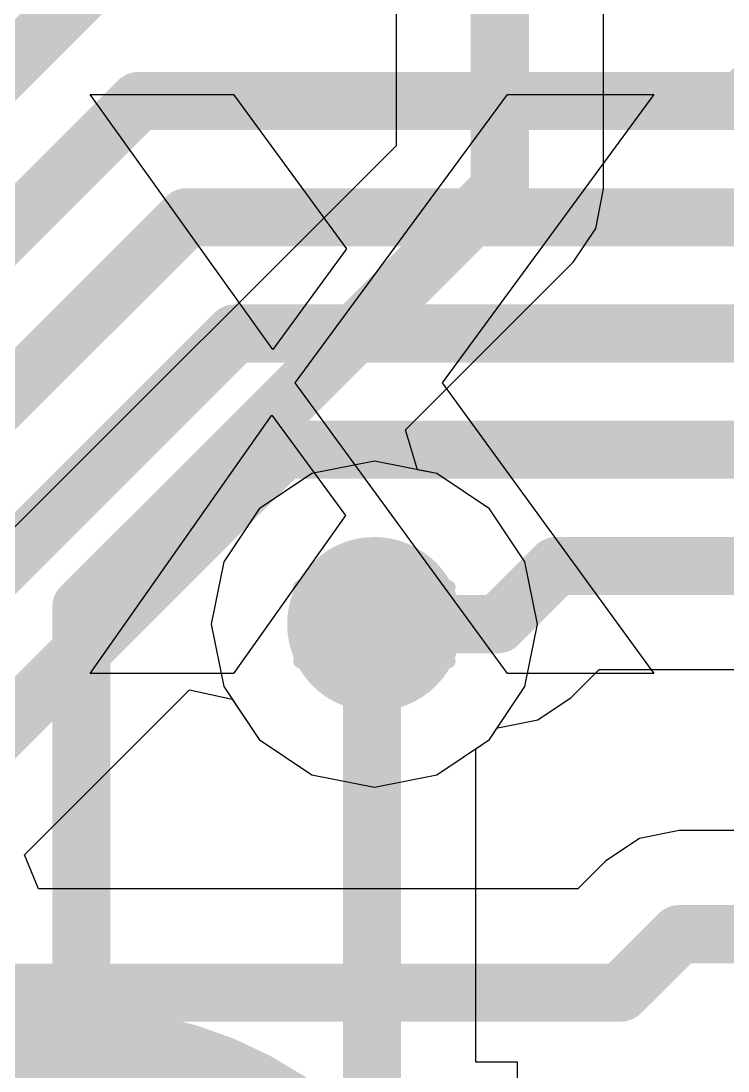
# Model space of a CAD drawing. Header units: millimetres. Extents: x 5 to 399, y 5 to 287.
# Drawn here: x 224.144 to 226.576, y 130.906 to 134.519 of the extents above; entities that cross this region are included whole.
import ezdxf

# ---------------------------------------------------------------- set-up
doc = ezdxf.new("R2010")
doc.units = ezdxf.units.MM
for name, color, linetype in [('BottomLayer', 5, 'Continuous'), ('BottomOverlay', 54, 'Continuous'), ('BottomPaste', 16, 'Continuous'), ('BottomSolder', 6, 'Continuous'), ('DrillDrawing', 1, 'Continuous'), ('DrillGuide', 244, 'Continuous'), ('MidLayer1', 16, 'Continuous'), ('MidLayer2', 76, 'Continuous'), ('MultiLayer', 9, 'Continuous'), ('TopLayer', 1, 'Continuous'), ('TopOverlay', 2, 'Continuous'), ('ViaHoleLayer', 16, 'Continuous')]:
    doc.layers.add(name, color=color, linetype=linetype)

# ---------------------------------------------------------------- blocks, each defined once
blk = doc.blocks.new('TP1_5MM_B_98')
at = {"layer": 'BottomLayer', "const_width": 0.75}
blk.add_lwpolyline([(-0.375, 0, 1), (0.375, 0, 1)], format="xyb", close=True, dxfattribs=at)
at = {"layer": 'BottomOverlay'}
for points, const_width in [([(1.27, 0, 1), (-1.27, 0, 1)], 0.254), ([(-1.3335, 0, 1), (-1.2065, 0, 1)], 0.127), ([(1.2065, 0, 1), (1.3335, 0, 1)], 0.127)]:
    blk.add_lwpolyline(points, format="xyb", close=True, dxfattribs=dict(at, const_width=const_width))
at = {"layer": 'BottomPaste', "const_width": 0.75}
blk.add_lwpolyline([(-0.375, 0, 1), (0.375, 0, 1)], format="xyb", close=True, dxfattribs=at)
at = {"layer": 'BottomSolder', "const_width": 0.75}
blk.add_lwpolyline([(-0.375, 0, 1), (0.375, 0, 1)], format="xyb", close=True, dxfattribs=at)

msp = doc.modelspace()

# ---------------------------------------------------------------- linework, layer by layer
at = {"layer": 'BottomLayer'}
for p, q in [((226.0369, 132.1915), (226.1328, 132.2873)), ((226.1328, 132.2873), (227.2868, 132.2873)), ((224.1558, 131.6502), (224.7237, 132.2181)), ((224.7237, 132.2181), (224.8705, 132.1853)), ((224.8705, 132.1853), (224.9627, 132.0473)), ((225.9212, 132.1141), (226.0369, 132.1915)), ((225.7846, 132.0869), (225.9212, 132.1141)), ((225.7557, 132.0473), (225.7822, 132.0869)), ((225.7822, 132.0869), (225.7846, 132.0869)), ((224.9627, 132.0473), (225.1446, 131.9257)), ((225.5738, 131.9257), (225.7557, 132.0473)), ((225.1446, 131.9257), (225.3592, 131.883)), ((225.3592, 131.883), (225.5738, 131.9257)), ((226.2709, 131.7067), (226.1551, 131.6293)), ((226.4075, 131.7339), (226.2709, 131.7067)), ((227.4848, 131.7339), (226.4075, 131.7339)), ((224.2044, 131.5329), (224.1558, 131.6502)), ((226.1551, 131.6293), (226.0587, 131.5329)), ((226.0587, 131.5329), (224.2044, 131.5329))]:
    msp.add_line(p, q, dxfattribs=at)
at = {"layer": 'BottomLayer', "const_width": 0.2}
for points in [[(226.6241, 134.2442), (232.1664, 139.7865)], [(222.4484, 132.7102), (224.3824, 134.6442)], [(222.6141, 132.3102), (224.5481, 134.2442)], [(224.5481, 134.2442), (226.6241, 134.2442)], [(222.7797, 131.9102), (224.7137, 133.8442)], [(224.7137, 133.8442), (226.7898, 133.8442)], [(222.9454, 131.5102), (224.8794, 133.4442)], [(224.8794, 133.4442), (226.9554, 133.4442)], [(223.1111, 131.1102), (225.0451, 133.0442)], [(225.0451, 133.0442), (227.1211, 133.0442)], [(225.7846, 132.4438), (225.985, 132.6442)], [(225.985, 132.6442), (227.2868, 132.6442)], [(225.3592, 132.4438), (225.7846, 132.4438)], [(226.2065, 131.176), (226.4075, 131.377)], [(226.4075, 131.377), (227.5419, 131.377)], [(223.7426, 131.176), (226.2065, 131.176)]]:
    msp.add_lwpolyline(points, dxfattribs=at)
at = {"layer": 'BottomLayer'}
for points, const_width in [([(224.4981, 134.2442, 1), (224.5981, 134.2442, 1)], 0.1), ([(224.4981, 134.2442, 1), (224.5981, 134.2442, 1)], 0.1), ([(226.5741, 134.2442, 1), (226.6741, 134.2442, 1)], 0.1), ([(226.5741, 134.2442, 1), (226.6741, 134.2442, 1)], 0.1), ([(224.6637, 133.8442, 1), (224.7637, 133.8442, 1)], 0.1), ([(224.6637, 133.8442, 1), (224.7637, 133.8442, 1)], 0.1), ([(224.8294, 133.4442, 1), (224.9294, 133.4442, 1)], 0.1), ([(224.8294, 133.4442, 1), (224.9294, 133.4442, 1)], 0.1), ([(224.9951, 133.0442, 1), (225.0951, 133.0442, 1)], 0.1), ([(224.9951, 133.0442, 1), (225.0951, 133.0442, 1)], 0.1), ([(225.2092, 132.4438, 1), (225.5092, 132.4438, 1)], 0.3), ([(225.935, 132.6442, 1), (226.035, 132.6442, 1)], 0.1), ([(225.935, 132.6442, 1), (226.035, 132.6442, 1)], 0.1), ([(225.3092, 132.4438, 1), (225.4092, 132.4438, 1)], 0.1), ([(225.7346, 132.4438, 1), (225.8346, 132.4438, 1)], 0.1), ([(225.7346, 132.4438, 1), (225.8346, 132.4438, 1)], 0.1), ([(226.3575, 131.377, 1), (226.4575, 131.377, 1)], 0.1), ([(226.3575, 131.377, 1), (226.4575, 131.377, 1)], 0.1), ([(226.1565, 131.176, 1), (226.2565, 131.176, 1)], 0.1), ([(226.1565, 131.176, 1), (226.2565, 131.176, 1)], 0.1)]:
    msp.add_lwpolyline(points, format="xyb", close=True, dxfattribs=dict(at, const_width=const_width))
at = {"layer": 'DrillDrawing', "const_width": 0.0508}
for points in [[(225.2322, 132.5708), (225.3592, 132.6978)], [(225.3592, 132.6978), (225.4862, 132.5708)], [(225.283, 132.52), (225.3592, 132.5962)], [(225.3592, 132.5962), (225.4354, 132.52)], [(225.1052, 132.5708), (225.2322, 132.4438)], [(225.1052, 132.5708), (225.2322, 132.5708)], [(225.4862, 132.5708), (225.6132, 132.5708)], [(225.4862, 132.4438), (225.6132, 132.5708)], [(225.2068, 132.52), (225.283, 132.4438)], [(225.2068, 132.52), (225.283, 132.52)], [(225.4354, 132.52), (225.5116, 132.52)], [(225.4354, 132.4438), (225.5116, 132.52)], [(225.1052, 132.3168), (225.2322, 132.4438)], [(225.2068, 132.3676), (225.283, 132.4438)], [(225.4354, 132.4438), (225.5116, 132.3676)], [(225.4862, 132.4438), (225.6132, 132.3168)], [(225.2068, 132.3676), (225.283, 132.3676)], [(225.283, 132.3676), (225.3592, 132.2914)], [(225.3592, 132.2914), (225.4354, 132.3676)], [(225.4354, 132.3676), (225.5116, 132.3676)], [(225.1052, 132.3168), (225.2322, 132.3168)], [(225.2322, 132.3168), (225.3592, 132.1898)], [(225.3592, 132.1898), (225.4862, 132.3168)], [(225.4862, 132.3168), (225.6132, 132.3168)]]:
    msp.add_lwpolyline(points, dxfattribs=at)
at = {"layer": 'DrillDrawing', "const_width": 0.0254}
for points in [[(225.3465, 132.6978, 1), (225.3719, 132.6978, 1)], [(225.3465, 132.6978, 1), (225.3719, 132.6978, 1)], [(225.3465, 132.5962, 1), (225.3719, 132.5962, 1)], [(225.3465, 132.5962, 1), (225.3719, 132.5962, 1)], [(225.0925, 132.5708, 1), (225.1179, 132.5708, 1)], [(225.0925, 132.5708, 1), (225.1179, 132.5708, 1)], [(225.2195, 132.5708, 1), (225.2449, 132.5708, 1)], [(225.2195, 132.5708, 1), (225.2449, 132.5708, 1)], [(225.4735, 132.5708, 1), (225.4989, 132.5708, 1)], [(225.4735, 132.5708, 1), (225.4989, 132.5708, 1)], [(225.6005, 132.5708, 1), (225.6259, 132.5708, 1)], [(225.6005, 132.5708, 1), (225.6259, 132.5708, 1)], [(225.1941, 132.52, 1), (225.2195, 132.52, 1)], [(225.1941, 132.52, 1), (225.2195, 132.52, 1)], [(225.2703, 132.52, 1), (225.2957, 132.52, 1)], [(225.2703, 132.52, 1), (225.2957, 132.52, 1)], [(225.4227, 132.52, 1), (225.4481, 132.52, 1)], [(225.4227, 132.52, 1), (225.4481, 132.52, 1)], [(225.4989, 132.52, 1), (225.5243, 132.52, 1)], [(225.4989, 132.52, 1), (225.5243, 132.52, 1)], [(225.2195, 132.4438, 1), (225.2449, 132.4438, 1)], [(225.2195, 132.4438, 1), (225.2449, 132.4438, 1)], [(225.2703, 132.4438, 1), (225.2957, 132.4438, 1)], [(225.2703, 132.4438, 1), (225.2957, 132.4438, 1)], [(225.4227, 132.4438, 1), (225.4481, 132.4438, 1)], [(225.4227, 132.4438, 1), (225.4481, 132.4438, 1)], [(225.4735, 132.4438, 1), (225.4989, 132.4438, 1)], [(225.4735, 132.4438, 1), (225.4989, 132.4438, 1)], [(225.1941, 132.3676, 1), (225.2195, 132.3676, 1)], [(225.1941, 132.3676, 1), (225.2195, 132.3676, 1)], [(225.2703, 132.3676, 1), (225.2957, 132.3676, 1)], [(225.2703, 132.3676, 1), (225.2957, 132.3676, 1)], [(225.4227, 132.3676, 1), (225.4481, 132.3676, 1)], [(225.4227, 132.3676, 1), (225.4481, 132.3676, 1)], [(225.4989, 132.3676, 1), (225.5243, 132.3676, 1)], [(225.4989, 132.3676, 1), (225.5243, 132.3676, 1)], [(225.0925, 132.3168, 1), (225.1179, 132.3168, 1)], [(225.0925, 132.3168, 1), (225.1179, 132.3168, 1)], [(225.2195, 132.3168, 1), (225.2449, 132.3168, 1)], [(225.2195, 132.3168, 1), (225.2449, 132.3168, 1)], [(225.4735, 132.3168, 1), (225.4989, 132.3168, 1)], [(225.4735, 132.3168, 1), (225.4989, 132.3168, 1)], [(225.6005, 132.3168, 1), (225.6259, 132.3168, 1)], [(225.6005, 132.3168, 1), (225.6259, 132.3168, 1)], [(225.3465, 132.2914, 1), (225.3719, 132.2914, 1)], [(225.3465, 132.2914, 1), (225.3719, 132.2914, 1)], [(225.3465, 132.1898, 1), (225.3719, 132.1898, 1)], [(225.3465, 132.1898, 1), (225.3719, 132.1898, 1)]]:
    msp.add_lwpolyline(points, format="xyb", close=True, dxfattribs=at)
at = {"layer": 'DrillGuide', "const_width": 0.125}
msp.add_lwpolyline([(225.2967, 132.4438, 1), (225.4217, 132.4438, 1)], format="xyb", close=True, dxfattribs=at)
at = {"layer": 'MidLayer1'}
for p, q in [((225.3592, 133.0046), (225.1446, 132.9619)), ((225.5738, 132.9619), (225.3592, 133.0046)), ((225.1446, 132.9619), (224.9627, 132.8403)), ((225.7557, 132.8403), (225.5738, 132.9619)), ((224.9627, 132.8403), (224.8411, 132.6584)), ((225.8773, 132.6584), (225.7557, 132.8403)), ((224.8411, 132.6584), (224.7984, 132.4438)), ((225.92, 132.4438), (225.8773, 132.6584)), ((224.7984, 132.4438), (224.8411, 132.2292)), ((225.8773, 132.2292), (225.92, 132.4438)), ((224.8411, 132.2292), (224.9627, 132.0473)), ((225.7557, 132.0473), (225.8773, 132.2292)), ((224.9627, 132.0473), (225.1446, 131.9257)), ((225.5738, 131.9257), (225.7557, 132.0473)), ((225.1446, 131.9257), (225.3592, 131.883)), ((225.3592, 131.883), (225.5738, 131.9257))]:
    msp.add_line(p, q, dxfattribs=at)
at = {"layer": 'MidLayer1', "const_width": 0.3}
msp.add_lwpolyline([(225.2092, 132.4438, 1), (225.5092, 132.4438, 1)], format="xyb", close=True, dxfattribs=at)
at = {"layer": 'MidLayer2'}
for p, q in [((225.3592, 133.0046), (225.1446, 132.9619)), ((225.5738, 132.9619), (225.3592, 133.0046)), ((225.1446, 132.9619), (224.9627, 132.8403)), ((225.7557, 132.8403), (225.5738, 132.9619)), ((224.9627, 132.8403), (224.8411, 132.6584)), ((225.8773, 132.6584), (225.7557, 132.8403)), ((224.8411, 132.6584), (224.7984, 132.4438)), ((225.92, 132.4438), (225.8773, 132.6584)), ((224.7984, 132.4438), (224.8411, 132.2292)), ((225.8773, 132.2292), (225.92, 132.4438)), ((224.8411, 132.2292), (224.9627, 132.0473)), ((225.7557, 132.0473), (225.8773, 132.2292)), ((224.9627, 132.0473), (225.1446, 131.9257)), ((225.5738, 131.9257), (225.7557, 132.0473)), ((225.1446, 131.9257), (225.3592, 131.883)), ((225.3592, 131.883), (225.5738, 131.9257))]:
    msp.add_line(p, q, dxfattribs=at)
at = {"layer": 'MidLayer2', "const_width": 0.3}
msp.add_lwpolyline([(225.2092, 132.4438, 1), (225.5092, 132.4438, 1)], format="xyb", close=True, dxfattribs=at)
at = {"layer": 'MultiLayer', "const_width": 0.3}
msp.add_lwpolyline([(225.2092, 132.4438, 1), (225.5092, 132.4438, 1)], format="xyb", close=True, dxfattribs=at)
at = {"layer": 'TopLayer'}
for p, q in [((225.4341, 135.2212), (225.4341, 134.0902)), ((226.1479, 133.9424), (226.1479, 135.2212)), ((225.4341, 134.0902), (224.0989, 132.7549)), ((226.1207, 133.8058), (226.1479, 133.9424)), ((226.0433, 133.6901), (226.1207, 133.8058)), ((225.4661, 133.1128), (226.0433, 133.6901)), ((225.5079, 132.975), (225.4661, 133.1128)), ((225.5738, 132.9619), (225.5079, 132.975)), ((225.7557, 132.8403), (225.5738, 132.9619)), ((225.8773, 132.6584), (225.7557, 132.8403)), ((225.92, 132.4438), (225.8773, 132.6584)), ((225.8773, 132.2292), (225.92, 132.4438)), ((225.7557, 132.0473), (225.8773, 132.2292)), ((225.7081, 132.0154), (225.7557, 132.0473)), ((225.7081, 130.9364), (225.7081, 132.0154)), ((225.8512, 130.9364), (225.7081, 130.9364)), ((225.8512, 129.8364), (225.8512, 130.9364))]:
    msp.add_line(p, q, dxfattribs=at)
at = {"layer": 'TopLayer', "const_width": 0.2}
for points in [[(225.791, 133.9424), (225.791, 135.6442)], [(224.3512, 132.5026), (225.791, 133.9424)], [(224.3512, 130.3864), (224.3512, 132.5026)], [(225.3512, 132.4358), (225.3592, 132.4438)], [(225.3512, 130.3864), (225.3512, 132.4358)]]:
    msp.add_lwpolyline(points, dxfattribs=at)
at = {"layer": 'TopLayer'}
for points, const_width in [([(225.741, 133.9424, 1), (225.841, 133.9424, 1)], 0.1), ([(225.741, 133.9424, 1), (225.841, 133.9424, 1)], 0.1), ([(225.2092, 132.4438, 1), (225.5092, 132.4438, 1)], 0.3), ([(224.3012, 132.5026, 1), (224.4012, 132.5026, 1)], 0.1), ([(224.3012, 132.5026, 1), (224.4012, 132.5026, 1)], 0.1), ([(225.3012, 132.4358, 1), (225.4012, 132.4358, 1)], 0.1), ([(225.3012, 132.4358, 1), (225.4012, 132.4358, 1)], 0.1), ([(225.3092, 132.4438, 1), (225.4092, 132.4438, 1)], 0.1)]:
    msp.add_lwpolyline(points, format="xyb", close=True, dxfattribs=dict(at, const_width=const_width))
at = {"layer": 'TopOverlay'}
for p, q in [((225.0096, 133.3894), (224.382, 134.2666)), ((224.382, 134.2666), (224.8744, 134.2666)), ((224.8744, 134.2666), (225.2638, 133.7353)), ((225.0871, 133.2738), (225.8172, 134.2666)), ((226.3202, 134.2666), (225.5921, 133.2738)), ((225.8172, 134.2666), (226.3202, 134.2666)), ((225.2638, 133.7353), (225.0096, 133.3894)), ((225.8172, 132.2738), (225.0871, 133.2738)), ((225.5921, 133.2738), (226.3202, 132.2738)), ((224.382, 132.2738), (225.0061, 133.1634)), ((225.0061, 133.1634), (225.2602, 132.8176)), ((225.2602, 132.8176), (224.8744, 132.2738)), ((224.8744, 132.2738), (224.382, 132.2738)), ((226.3202, 132.2738), (225.8172, 132.2738))]:
    msp.add_line(p, q, dxfattribs=at)
at = {"layer": 'ViaHoleLayer', "const_width": 0.125}
msp.add_lwpolyline([(225.2967, 132.4438, 1), (225.4217, 132.4438, 1)], format="xyb", close=True, dxfattribs=at)

# ---------------------------------------------------------------- block references
at = {"rotation": 90}
msp.add_blockref('TP1_5MM_B_98', (224.3432, 129.726), dxfattribs=at)

doc.saveas('drawing.dxf')
